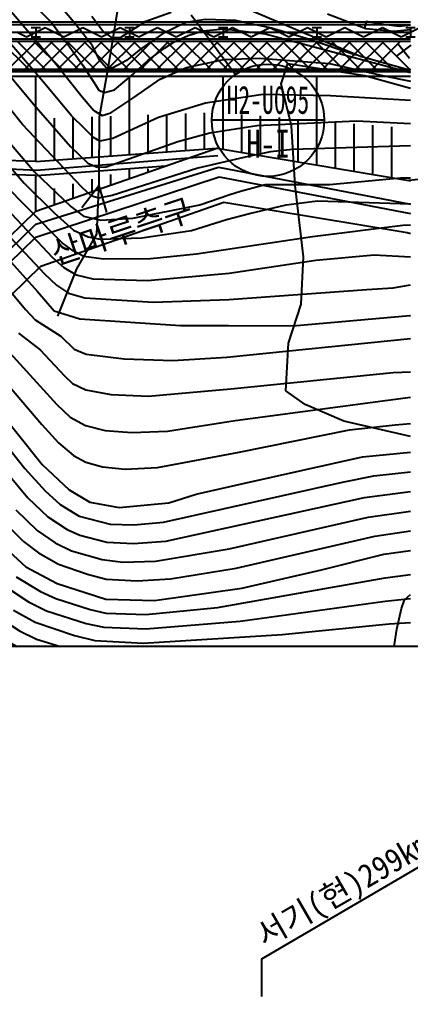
# Model space of a CAD drawing. Header units: millimetres. Extents: x 17638 to 18434, y 1103 to 1809.
# Drawn here: x 17957.9 to 17999.6, y 1364.9 to 1469.3 of the extents above; entities that cross this region are included whole.
import ezdxf
from ezdxf.enums import TextEntityAlignment as Align
from ezdxf.xclip import XClip

# ---------------------------------------------------------------- set-up
doc = ezdxf.new("R2010")
doc.units = ezdxf.units.MM
doc.header["$LTSCALE"] = 10
doc.header["$MEASUREMENT"] = 0
doc.header["$XCLIPFRAME"] = 2
doc.layers.add('TX-PAPR', color=2, linetype='Continuous', plot=False)
for name, color, linetype in [('TZ-BASE', 253, 'Continuous'), ('TZ-LEAL', 1, 'Continuous'), ('TZ-LEAT', 3, 'Continuous')]:
    doc.layers.add(name, color=color, linetype=linetype)
doc.styles.add('GR', font='GulimChe.ttf')
doc.styles.add('HANA', font='GulimChe.ttf')
doc.styles.add('굴림체', font='GulimChe.ttf')

# ---------------------------------------------------------------- blocks, each defined once
blk = doc.blocks.new('JD-CDFDG5GDCH4')
at = {"layer": 'TZ-BASE'}
for p, q in [((222.27, 10.44, -222.01), (242.17, -12.78, -222.01)), ((235.19, -1.62, -223.01), (241.58, -8.24, -223.01)), ((240.98, -14.93, -221.01), (230.72, -2.93, -221.01)), ((238.59, -19.24, -219.01), (226.45, -4.2, -219.01)), ((229.09, -4.28, -220.01), (239.79, -17.09, -220.01)), ((244.25, -8.5, -224.01), (241.67, -5.44, -224.01)), ((247.79, -12.84, -228.74), (248.97, -5.63, -228.74)), ((251.76, -8.18, -225.01), (254.45, -7.24, -225.01)), ((268.9, -9.59, -240.8), (262.34, -6.8, -240.8)), ((280, -8.3, -393.01), (199.53, -8.3, -393.01)), ((241.58, -8.24, -223.01), (241.63, -8.31, -223.01)), ((241.63, -8.31, -223.01), (243.28, -10.46, -223.01)), ((245.96, -7.67, -225.01), (247.27, -9.37, -225.01)), ((249.05, -9.92, -225.01), (251.76, -8.18, -225.01)), ((256, -8.32, -224.01), (253.51, -9.53, -224.01)), ((258.12, -8.03, -224.01), (256, -8.32, -224.01)), ((261.32, -8.12, -224.01), (258.12, -8.03, -224.01)), ((265.15, -8.94, -224.01), (261.32, -8.12, -224.01)), ((271.15, -7.4, -227.09), (275.24, -8.97, -227.09)), ((275.28, -8.23, -224.01), (275.09, -8.91, -224.01)), ((277.17, -8.55, -224.01), (275.28, -8.23, -224.01)), ((280, -8.6, -393.01), (199.53, -8.6, -393.01)), ((238, -9.37, -393.01), (239, -9.87, -393.01)), ((239, -9.87, -393.01), (241, -8.87, -393.01)), ((239.5, -8.87, -393.01), (240.5, -8.87, -393.01)), ((240, -8.87, -393.01), (240, -9.87, -393.01)), ((241, -8.87, -393.01), (242, -9.37, -393.01)), ((242, -9.37, -393.01), (243, -9.87, -393.01)), ((243, -9.87, -393.01), (245, -8.87, -393.01)), ((246.04, -10.82, -224.01), (244.25, -8.5, -224.01)), ((245, -8.87, -393.01), (246, -9.37, -393.01)), ((246, -9.37, -393.01), (247, -9.87, -393.01)), ((247, -9.87, -393.01), (249, -8.87, -393.01)), ((247.27, -9.37, -225.01), (248.08, -9.95, -225.01)), ((249, -8.87, -393.01), (250, -9.37, -393.01)), ((249.5, -8.87, -393.01), (250.5, -8.87, -393.01)), ((250, -8.87, -393.01), (250, -9.87, -393.01)), ((250, -9.37, -393.01), (251, -9.87, -393.01)), ((251, -9.87, -393.01), (253, -8.87, -393.01)), ((253, -8.87, -393.01), (254, -9.37, -393.01)), ((254, -9.37, -393.01), (255, -9.87, -393.01)), ((255, -9.87, -393.01), (257, -8.86, -393.01)), ((256.26, -9.72, -223.01), (257.83, -9.22, -223.01)), ((257, -8.86, -393.01), (258, -9.36, -393.01)), ((257.83, -9.22, -223.01), (260.07, -9.02, -223.01)), ((258, -9.36, -393.01), (259, -9.86, -393.01)), ((259, -9.86, -393.01), (261, -8.86, -393.01)), ((259.5, -8.86, -393.01), (260.5, -8.86, -393.01)), ((260, -8.86, -393.01), (260, -9.86, -393.01)), ((260.07, -9.02, -223.01), (264.5, -9.56, -223.01)), ((261, -8.86, -393.01), (262, -9.36, -393.01)), ((262, -9.36, -393.01), (263, -9.86, -393.01)), ((263, -9.86, -393.01), (265, -8.86, -393.01)), ((265, -8.86, -393.01), (266, -9.36, -393.01)), ((268.87, -10.06, -224.01), (265.15, -8.94, -224.01)), ((266, -9.36, -393.01), (267, -9.86, -393.01)), ((267, -9.86, -393.01), (269, -8.86, -393.01)), ((269, -8.86, -393.01), (270, -9.36, -393.01)), ((269.5, -8.86, -393.01), (270.5, -8.86, -393.01)), ((270, -8.86, -393.01), (270, -9.86, -393.01)), ((270, -9.36, -393.01), (271, -9.86, -393.01)), ((271, -9.86, -393.01), (273, -8.86, -393.01)), ((273, -8.86, -393.01), (274, -9.36, -393.01)), ((274, -9.36, -393.01), (275, -9.86, -393.01)), ((275, -9.86, -393.01), (277, -8.86, -393.01)), ((275.24, -8.97, -227.09), (278.26, -9.25, -227.09)), ((277, -8.86, -393.01), (278, -9.36, -393.01)), ((278.83, -8.77, -224.01), (277.17, -8.55, -224.01)), ((278, -9.36, -393.01), (279, -9.86, -393.01)), ((278.26, -9.25, -227.09), (280, -9.1, -227.09)), ((280, -8.62, -224.01), (278.83, -8.77, -224.01)), ((279, -9.86, -393.01), (281, -8.86, -393.01)), ((279.5, -8.86, -393.01), (280.5, -8.86, -393.01)), ((280, -8.86, -393.01), (280, -9.86, -393.01)), ((280, -10.35, -393.01), (113.34, -10.35, -393.01)), ((280, -10.1, -393.01), (199.52, -10.1, -393.01)), ((280, -10.35, -393.01), (199.52, -10.35, -393.01)), ((239.27, -13.35, -393.01), (236.27, -10.35, -393.01)), ((237.02, -13.35, -393.01), (240.02, -10.35, -393.01)), ((241.04, -13.35, -393.01), (238.04, -10.35, -393.01)), ((238.79, -13.35, -393.01), (241.79, -10.35, -393.01)), ((239.5, -9.87, -393.01), (240.5, -9.87, -393.01)), ((242.8, -13.35, -393.01), (239.8, -10.35, -393.01)), ((240.56, -13.35, -393.01), (243.56, -10.35, -393.01)), ((244.57, -13.35, -393.01), (241.57, -10.35, -393.01)), ((242.32, -13.35, -393.01), (245.32, -10.35, -393.01)), ((246.34, -13.35, -393.01), (243.34, -10.35, -393.01)), ((244.09, -13.35, -393.01), (247.09, -10.35, -393.01)), ((248.11, -13.35, -393.01), (245.11, -10.35, -393.01)), ((245.86, -13.35, -393.01), (248.86, -10.35, -393.01)), ((249.88, -13.35, -393.01), (246.88, -10.35, -393.01)), ((247.63, -13.35, -393.01), (250.63, -10.35, -393.01)), ((248.08, -9.95, -225.01), (249.05, -9.92, -225.01)), ((251.64, -13.35, -393.01), (248.64, -10.35, -393.01)), ((249.39, -13.35, -393.01), (252.39, -10.35, -393.01)), ((249.5, -9.87, -393.01), (250.5, -9.87, -393.01)), ((253.41, -13.35, -393.01), (250.41, -10.35, -393.01)), ((251.16, -13.35, -393.01), (254.16, -10.35, -393.01)), ((253.51, -9.53, -224.01), (251.22, -11.16, -224.01)), ((255.18, -13.35, -393.01), (252.18, -10.35, -393.01)), ((252.93, -13.35, -393.01), (255.93, -10.35, -393.01)), ((253.72, -11.08, -223.01), (254.77, -10.41, -223.01)), ((256.95, -13.35, -393.01), (253.95, -10.35, -393.01)), ((254.7, -13.35, -393.01), (257.7, -10.35, -393.01)), ((254.77, -10.41, -223.01), (256.26, -9.72, -223.01)), ((258.71, -13.35, -393.01), (255.71, -10.35, -393.01)), ((256.47, -13.35, -393.01), (259.47, -10.35, -393.01)), ((260.48, -13.35, -393.01), (257.48, -10.35, -393.01)), ((258.23, -13.35, -393.01), (261.23, -10.35, -393.01)), ((262.25, -13.35, -393.01), (259.25, -10.35, -393.01)), ((259.5, -9.86, -393.01), (260.5, -9.86, -393.01)), ((260, -13.35, -393.01), (263, -10.35, -393.01)), ((264.02, -13.35, -393.01), (261.02, -10.35, -393.01)), ((261.77, -13.35, -393.01), (264.77, -10.35, -393.01)), ((265.79, -13.35, -393.01), (262.79, -10.35, -393.01)), ((263.54, -13.35, -393.01), (266.54, -10.35, -393.01)), ((264.5, -9.56, -223.01), (280, -13.67, -223.01)), ((267.55, -13.35, -393.01), (264.55, -10.35, -393.01)), ((265.3, -13.35, -393.01), (268.3, -10.35, -393.01)), ((269.32, -13.35, -393.01), (266.32, -10.35, -393.01)), ((267.07, -13.35, -393.01), (270.07, -10.35, -393.01)), ((271.09, -13.35, -393.01), (268.09, -10.35, -393.01)), ((268.84, -13.35, -393.01), (271.84, -10.35, -393.01)), ((274.15, -11.83, -224.01), (268.87, -10.06, -224.01)), ((274.68, -11.98, -240.8), (268.9, -9.59, -240.8)), ((269.5, -9.86, -393.01), (270.5, -9.86, -393.01)), ((272.86, -13.35, -393.01), (269.86, -10.35, -393.01)), ((270.61, -13.35, -393.01), (273.61, -10.35, -393.01)), ((274.62, -13.35, -393.01), (271.62, -10.35, -393.01)), ((272.38, -13.35, -393.01), (275.38, -10.35, -393.01)), ((276.39, -13.35, -393.01), (273.39, -10.35, -393.01)), ((274.14, -13.35, -393.01), (277.14, -10.35, -393.01)), ((278.16, -13.35, -393.01), (275.16, -10.35, -393.01)), ((275.91, -13.35, -393.01), (278.91, -10.35, -393.01)), ((279.93, -13.35, -393.01), (276.93, -10.35, -393.01)), ((279.5, -9.86, -393.01), (280.5, -9.86, -393.01)), ((243.28, -10.46, -223.01), (244.98, -12.85, -223.01)), ((246.81, -12.36, -224.01), (246.04, -10.82, -224.01)), ((251.22, -11.16, -224.01), (249.69, -12.41, -224.01)), ((251.94, -12.38, -223.01), (253.72, -11.08, -223.01)), ((278.48, -11.97, -223.64), (280.06, -10.75, -223.64)), ((278.66, -10.57, -223.64), (279.88, -12.15, -223.64)), ((247.51, -13.17, -224.01), (246.81, -12.36, -224.01)), ((249.69, -12.41, -224.01), (248.23, -13.18, -224.01)), ((250.39, -13.86, -223.01), (251.94, -12.38, -223.01)), ((256.1, -13.15, -222.01), (260.07, -12.3, -222.01)), ((260.07, -12.3, -222.01), (263.86, -12.14, -222.01)), ((263.86, -12.14, -222.01), (271.34, -12.7, -222.01)), ((274.18, -11.77, -224.01), (274.15, -11.83, -224.01)), ((280, -13.45, -240.8), (274.68, -11.98, -240.8)), ((113.34, -13.35, -393.01), (280, -13.35, -393.01)), ((259.49, -13.35, -393.01), (210.49, -13.35, -393.01)), ((242.17, -12.78, -222.01), (244.94, -16.29, -222.01)), ((244.98, -12.85, -223.01), (246.12, -14.6, -223.01)), ((246.78, -18.4, -228.74), (247.79, -12.84, -228.74)), ((248.23, -13.18, -224.01), (247.51, -13.17, -224.01)), ((253.29, -14.4, -222.01), (256.1, -13.15, -222.01)), ((280, -13.35, -393.01), (259.49, -13.35, -393.01)), ((266.19, -14.88, -222.87), (266.89, -12.73, -222.87)), ((266.89, -12.73, -222.87), (275.12, -14, -222.87)), ((271.34, -12.7, -222.01), (277.03, -13.99, -222.01)), ((280, -14.1, -393.01), (199.51, -14.1, -393.01)), ((259.49, -13.6, -393.01), (210.49, -13.6, -393.01)), ((240, -23.17, -393.01), (240, -14.1, -393.01)), ((246.12, -14.6, -223.01), (246.72, -15.56, -223.01)), ((248.41, -15.53, -223.01), (250.39, -13.86, -223.01)), ((250, -22.43, -393.01), (250, -14.1, -393.01)), ((250.47, -16.36, -222.01), (253.29, -14.4, -222.01)), ((280, -13.6, -393.01), (259.49, -13.6, -393.01)), ((260, -21.87, -393.01), (260, -14.1, -393.01)), ((270, -23.56, -393.01), (270, -14.1, -393.01)), ((275.12, -14, -222.87), (280, -15.36, -222.87)), ((277.03, -13.99, -222.01), (280, -14.61, -222.01)), ((243.79, -18.31, -221.01), (240.98, -14.93, -221.01)), ((246.72, -15.56, -223.01), (247.33, -15.8, -223.01)), ((247.33, -15.8, -223.01), (248.41, -15.53, -223.01)), ((267.31, -19.36, -222.87), (266.19, -14.88, -222.87)), ((244.94, -16.29, -222.01), (246.2, -17.74, -222.01)), ((248.01, -17.97, -222.01), (250.47, -16.36, -222.01)), ((264.24, -16.04, -221.01), (258.1, -16.94, -221.01)), ((271.45, -16.17, -221.01), (264.24, -16.04, -221.01)), ((280, -16.67, -221.01), (271.45, -16.17, -221.01)), ((239.79, -17.09, -220.01), (243.69, -21.59, -220.01)), ((246.2, -17.74, -222.01), (247.09, -18.26, -222.01)), ((258.1, -16.94, -221.01), (253.09, -18.47, -221.01)), ((242, -23.02, -393.01), (242, -18.56, -393.01)), ((245.22, -19.7, -221.01), (243.79, -18.31, -221.01)), ((244, -22.88, -393.01), (244, -18.49, -393.01)), ((246, -22.73, -393.01), (246, -18.41, -393.01)), ((246.75, -25.39, -228.74), (246.78, -18.4, -228.74)), ((247.09, -18.26, -222.01), (248.01, -17.97, -222.01)), ((248, -22.58, -393.01), (248, -18.34, -393.01)), ((253.09, -18.47, -221.01), (248.22, -20.73, -221.01)), ((252, -22.29, -393.01), (252, -18.19, -393.01)), ((254, -22.14, -393.01), (254, -18.12, -393.01)), ((256, -21.99, -393.01), (256, -18.05, -393.01)), ((258, -21.85, -393.01), (258, -17.97, -393.01)), ((262, -22.2, -393.01), (262, -18.15, -393.01)), ((264, -22.54, -393.01), (264, -18.32, -393.01)), ((266, -22.88, -393.01), (266, -18.49, -393.01)), ((268, -23.22, -393.01), (268, -18.65, -393.01)), ((244.9, -25.92, -219.01), (238.59, -19.24, -219.01)), ((246.15, -20.62, -221.01), (245.22, -19.7, -221.01)), ((258.58, -20.13, -220.01), (263.58, -19.33, -220.01)), ((263.58, -19.33, -220.01), (274.24, -18.85, -220.01)), ((267.69, -25.74, -222.87), (267.31, -19.36, -222.87)), ((272, -23.89, -393.01), (272, -18.99, -393.01)), ((274, -24.23, -393.01), (274, -19.15, -393.01)), ((274.24, -18.85, -220.01), (280, -19.13, -220.01)), ((276, -24.57, -393.01), (276, -19.32, -393.01)), ((278, -24.91, -393.01), (278, -19.49, -393.01)), ((246.82, -21.03, -221.01), (246.15, -20.62, -221.01)), ((248.22, -20.73, -221.01), (246.82, -21.03, -221.01)), ((255.16, -21.06, -220.01), (258.58, -20.13, -220.01)), ((235.57, -21.8, -217.01), (238.76, -25.5, -217.01)), ((237.4, -21.4, -218.01), (239.84, -24.29, -218.01)), ((240, -23.17, -393.01), (259.31, -21.75, -393.01)), ((240, -28.5, -393.01), (259.31, -21.75, -393.01)), ((243.69, -21.59, -220.01), (245.55, -23.36, -220.01)), ((247.51, -23.77, -220.01), (255.16, -21.06, -220.01)), ((259.31, -21.75, -393.01), (279.84, -25.22, -393.01)), ((267.42, -21.92, -219.01), (265.06, -22.17, -219.01)), ((280, -21.5, -219.01), (267.42, -21.92, -219.01)), ((240, -23.17, -393.01), (220, -22.5, -393.01)), ((240.07, -24.1, -393.01), (259.44, -22.56, -393.01)), ((262.67, -22.67, -219.01), (257.29, -23.9, -219.01)), ((265.06, -22.17, -219.01), (262.67, -22.67, -219.01)), ((300, -22.94, -393.01), (279.84, -25.22, -393.01)), ((219.98, -23.19, -393.01), (240.07, -24.1, -393.01)), ((240, -24.67, -393.01), (220, -24, -393.01)), ((240, -29.89, -393.01), (259.49, -23.81, -393.01)), ((240.11, -24.67, -393.01), (253.86, -23.65, -393.01)), ((245.55, -23.36, -220.01), (246.54, -23.81, -220.01)), ((246.54, -23.81, -220.01), (247.51, -23.77, -220.01)), ((257.29, -23.9, -219.01), (248.16, -26.82, -219.01)), ((250, -25.01, -393.01), (250, -23.94, -393.01)), ((252, -24.31, -393.01), (252, -23.98, -393.01)), ((259.49, -23.81, -393.01), (280, -27.73, -393.01)), ((239.84, -24.29, -218.01), (243.72, -27.99, -218.01)), ((240, -28.5, -393.01), (240, -24.67, -393.01)), ((240, -31.29, -393.01), (259.58, -24.84, -393.01)), ((248, -25.7, -393.01), (248, -24.58, -393.01)), ((259.58, -24.84, -393.01), (280, -28.75, -393.01)), ((271.35, -25.65, -218.01), (278.93, -24.92, -218.01)), ((278.93, -24.92, -218.01), (280, -24.94, -218.01)), ((234.23, -25.42, -215.01), (241.79, -33.45, -215.01)), ((242.8, -31.89, -216.01), (236.27, -25.24, -216.01)), ((238.76, -25.5, -217.01), (241.97, -28.67, -217.01)), ((242, -27.8, -393.01), (242, -26.08, -393.01)), ((244, -27.1, -393.01), (244, -25.58, -393.01)), ((244.9, -28.12, -228.74), (246.73, -25.74, -228.74)), ((245.91, -26.86, -219.01), (244.9, -25.92, -219.01)), ((246, -26.4, -393.01), (246, -25.08, -393.01)), ((246.5, -30.96, -228.74), (246.75, -25.39, -228.74)), ((246.73, -25.74, -228.74), (247.54, -28.63, -228.74)), ((261.86, -26.34, -218.01), (264.48, -25.65, -218.01)), ((264.48, -25.65, -218.01), (271.35, -25.65, -218.01)), ((268.58, -33.39, -222.87), (267.69, -25.74, -222.87)), ((280, -25.2, -393.01), (279.84, -25.22, -393.01)), ((279.84, -25.22, -393.01), (280, -25.25, -393.01)), ((246.68, -27.12, -219.01), (245.91, -26.86, -219.01)), ((248.16, -26.82, -219.01), (246.68, -27.12, -219.01)), ((257.52, -27.83, -218.01), (260.72, -26.73, -218.01)), ((260.72, -26.73, -218.01), (261.86, -26.34, -218.01)), ((229.71, -27.97, -212.01), (238.91, -39.01, -212.01)), ((232.04, -28.07, -213.01), (240.19, -37.07, -213.01)), ((240.54, -34.38, -393.01), (260.09, -27.53, -393.01)), ((240.54, -34.38, -393.01), (260.09, -27.53, -393.01)), ((243.72, -27.99, -218.01), (245.08, -29.03, -218.01)), ((250.35, -29.26, -218.01), (257.52, -27.83, -218.01)), ((260.09, -27.53, -393.01), (279.65, -30.79, -393.01)), ((260.09, -27.53, -393.01), (279.65, -30.79, -393.01)), ((262.81, -28.75, -217.01), (266.72, -27.81, -217.01)), ((266.72, -27.81, -217.01), (270.08, -27.39, -217.01)), ((270.08, -27.39, -217.01), (280, -27.71, -217.01)), ((220, -47.89, -393.01), (240, -28.5, -393.01)), ((241.97, -28.67, -217.01), (244.02, -30.53, -217.01)), ((245.08, -29.03, -218.01), (246.94, -29.44, -218.01)), ((260.37, -29.37, -217.01), (262.81, -28.75, -217.01)), ((220.8, -48.51, -393.01), (240, -29.89, -393.01)), ((236.22, -30.16, -214.01), (240.94, -35.2, -214.01)), ((246.94, -29.44, -218.01), (250.35, -29.26, -218.01)), ((256.62, -30.57, -217.01), (260.37, -29.37, -217.01)), ((279.18, -30.01, -216.01), (269.55, -31.24, -216.01)), ((280, -29.99, -216.01), (279.18, -30.01, -216.01)), ((221.59, -49.13, -393.01), (240, -31.29, -393.01)), ((244.02, -30.53, -217.01), (245.57, -31.22, -217.01)), ((244.36, -34.64, -228.74), (246.5, -30.96, -228.74)), ((245.57, -31.22, -217.01), (246.85, -31.5, -217.01)), ((251.3, -31.33, -217.01), (256.62, -30.57, -217.01)), ((269.55, -31.24, -216.01), (257.15, -33.08, -216.01)), ((279.65, -30.79, -393.01), (280, -30.87, -393.01)), ((279.65, -30.79, -393.01), (280, -30.87, -393.01)), ((243.98, -32.74, -216.01), (242.8, -31.89, -216.01)), ((246.85, -31.5, -217.01), (251.3, -31.33, -217.01)), ((245.14, -33.33, -216.01), (243.98, -32.74, -216.01)), ((247.21, -33.64, -216.01), (245.14, -33.33, -216.01)), ((257.15, -33.08, -216.01), (252.23, -33.58, -216.01)), ((268.33, -38.44, -222.87), (268.58, -33.39, -222.87)), ((269.88, -33.72, -215.01), (276.14, -33.16, -215.01)), ((276.14, -33.16, -215.01), (280, -33.36, -215.01)), ((220.8, -53.59, -393.01), (240.54, -34.38, -393.01)), ((220.8, -53.59, -393.01), (240.54, -34.38, -393.01)), ((241.79, -33.45, -215.01), (242.99, -34.5, -215.01)), ((252.23, -33.58, -216.01), (247.21, -33.64, -216.01)), ((260.64, -35.13, -215.01), (269.88, -33.72, -215.01)), ((240.94, -35.2, -214.01), (242.2, -36.41, -214.01)), ((242.36, -39.73, -228.74), (244.36, -34.64, -228.74)), ((242.99, -34.5, -215.01), (244.32, -35.3, -215.01)), ((244.32, -35.3, -215.01), (246.09, -35.71, -215.01)), ((251.92, -35.9, -215.01), (260.64, -35.13, -215.01)), ((242.2, -36.41, -214.01), (243.49, -37.26, -214.01)), ((246.09, -35.71, -215.01), (251.92, -35.9, -215.01)), ((278.14, -36.69, -214.01), (280, -36.36, -214.01)), ((240.19, -37.07, -213.01), (241.95, -39.15, -213.01)), ((243.49, -37.26, -214.01), (245.23, -37.76, -214.01)), ((260.61, -37.93, -214.01), (275.33, -36.86, -214.01)), ((275.33, -36.86, -214.01), (278.14, -36.69, -214.01)), ((245.23, -37.76, -214.01), (252.57, -38.21, -214.01)), ((252.57, -38.21, -214.01), (260.61, -37.93, -214.01)), ((266.99, -42.6, -222.87), (268.33, -38.44, -222.87)), ((238.91, -39.01, -212.01), (239.91, -40.1, -212.01)), ((241.95, -39.15, -213.01), (244.71, -40.01, -213.01)), ((267.44, -40.74, -213.01), (279.93, -39.64, -213.01)), ((279.93, -39.64, -213.01), (280, -39.63, -213.01)), ((239.91, -40.1, -212.01), (242.66, -41.84, -212.01)), ((244.71, -40.01, -213.01), (255.44, -40.72, -213.01)), ((235.11, -41.35, -210.01), (242.24, -49.14, -210.01)), ((238.16, -41.53, -211.01), (240.47, -43.32, -211.01)), ((255.44, -40.72, -213.01), (259.95, -40.72, -213.01)), ((259.95, -40.72, -213.01), (260.58, -40.72, -213.01)), ((260.58, -40.72, -213.01), (267.44, -40.74, -213.01)), ((242.66, -41.84, -212.01), (244.09, -43.24, -212.01)), ((260.39, -44.1, -212.01), (280, -42.09, -212.01)), ((266.7, -47.69, -222.87), (266.99, -42.6, -222.87)), ((233.52, -42.94, -209.01), (240.63, -51.28, -209.01)), ((240.47, -43.32, -211.01), (243.07, -46.1, -211.01)), ((244.09, -43.24, -212.01), (245.37, -43.78, -212.01)), ((245.37, -43.78, -212.01), (249.42, -44.26, -212.01)), ((249.42, -44.26, -212.01), (254.63, -44.44, -212.01)), ((254.63, -44.44, -212.01), (260.39, -44.1, -212.01)), ((232.23, -45, -208.01), (240.68, -55.55, -208.01)), ((260.83, -47.48, -211.01), (278.15, -45.75, -211.01)), ((278.15, -45.75, -211.01), (280, -45.65, -211.01)), ((243.07, -46.1, -211.01), (243.93, -46.91, -211.01)), ((243.93, -46.91, -211.01), (245.32, -47.57, -211.01)), ((245.32, -47.57, -211.01), (247.99, -48.07, -211.01)), ((251.99, -48.27, -211.01), (260.83, -47.48, -211.01)), ((268.74, -49.16, -222.87), (266.7, -47.69, -222.87)), ((232.8, -48.38, -207.01), (238.82, -55.98, -207.01)), ((247.99, -48.07, -211.01), (251.99, -48.27, -211.01)), ((261.27, -50.86, -210.01), (277.59, -48.69, -210.01)), ((277.59, -48.69, -210.01), (280, -48.36, -210.01)), ((242.24, -49.14, -210.01), (243.67, -50.52, -210.01)), ((272.87, -50.93, -222.87), (268.74, -49.16, -222.87)), ((243.67, -50.52, -210.01), (245.31, -51.41, -210.01)), ((254.05, -52.01, -210.01), (261.27, -50.86, -210.01)), ((280, -52.59, -222.87), (272.87, -50.93, -222.87)), ((240.63, -51.28, -209.01), (242.41, -53.24, -209.01)), ((245.31, -51.41, -210.01), (247.39, -51.93, -210.01)), ((247.39, -51.93, -210.01), (250.26, -52.15, -210.01)), ((250.26, -52.15, -210.01), (254.05, -52.01, -210.01)), ((261.71, -54.24, -209.01), (273.49, -51.86, -209.01)), ((273.49, -51.86, -209.01), (278.36, -51.34, -209.01)), ((278.36, -51.34, -209.01), (280, -51.19, -209.01)), ((242.41, -53.24, -209.01), (244.02, -54.6, -209.01)), ((253, -55.9, -209.01), (261.71, -54.24, -209.01)), ((274.87, -54.76, -208.01), (280, -54.24, -208.01)), ((244.02, -54.6, -209.01), (245.32, -55.3, -209.01)), ((245.32, -55.3, -209.01), (247.13, -55.82, -209.01)), ((262.15, -57.61, -208.01), (274.87, -54.76, -208.01)), ((238.82, -55.98, -207.01), (240.99, -58.38, -207.01)), ((240.68, -55.55, -208.01), (243.54, -58.29, -208.01)), ((247.13, -55.82, -209.01), (249.54, -56.05, -209.01)), ((249.54, -56.05, -209.01), (253, -55.9, -209.01)), ((276.09, -56.77, -207.01), (280, -56.36, -207.01)), ((237.08, -56.64, -206.01), (239.16, -59.13, -206.01)), ((272.75, -57.44, -207.01), (276.09, -56.77, -207.01)), ((240.99, -58.38, -207.01), (242.6, -59.85, -207.01)), ((243.54, -58.29, -208.01), (245.75, -59.59, -208.01)), ((253.64, -61.72, -207.01), (272.75, -57.44, -207.01)), ((257.13, -58.74, -208.01), (262.15, -57.61, -208.01)), ((275.08, -59.1, -206.01), (280, -58.46, -206.01)), ((239.16, -59.13, -206.01), (241.28, -61.16, -206.01)), ((253.88, -63.74, -206.01), (275.08, -59.1, -206.01)), ((254.19, -59.66, -208.01), (257.13, -58.74, -208.01)), ((237.86, -60.4, -205.01), (240.15, -62.61, -205.01)), ((242.6, -59.85, -207.01), (244.64, -61.09, -207.01)), ((245.75, -59.59, -208.01), (248.88, -60.16, -208.01)), ((248.88, -60.16, -208.01), (254.19, -59.66, -208.01)), ((241.28, -61.16, -206.01), (243.34, -62.5, -206.01)), ((244.64, -61.09, -207.01), (247.94, -61.95, -207.01)), ((260.64, -64.58, -205.01), (275.48, -61.19, -205.01)), ((275.48, -61.19, -205.01), (280, -60.56, -205.01)), ((236.55, -61.67, -204.01), (238.69, -63.78, -204.01)), ((240.15, -62.61, -205.01), (242.07, -63.92, -205.01)), ((243.34, -62.5, -206.01), (244.7, -63.11, -206.01)), ((247.94, -61.95, -207.01), (250.48, -62, -207.01)), ((250.48, -62, -207.01), (253.64, -61.72, -207.01)), ((235.46, -63.33, -203.01), (238.94, -66.49, -203.01)), ((244.7, -63.11, -206.01), (247.59, -63.86, -206.01)), ((261.4, -66.64, -204.01), (276.18, -63.21, -204.01)), ((276.18, -63.21, -204.01), (280, -62.66, -204.01)), ((238.69, -63.78, -204.01), (240.29, -65.02, -204.01)), ((242.07, -63.92, -205.01), (243.79, -64.78, -205.01)), ((247.59, -63.86, -206.01), (250.44, -64.01, -206.01)), ((250.44, -64.01, -206.01), (253.88, -63.74, -206.01)), ((252.77, -65.91, -205.01), (260.64, -64.58, -205.01)), ((240.29, -65.02, -204.01), (242.41, -66.22, -204.01)), ((243.79, -64.78, -205.01), (247.08, -65.73, -205.01)), ((247.08, -65.73, -205.01), (249.27, -66, -205.01)), ((270.51, -66.82, -203.01), (277.16, -65.14, -203.01)), ((277.16, -65.14, -203.01), (280, -64.75, -203.01)), ((238.94, -66.49, -203.01), (242.26, -68.27, -203.01)), ((242.41, -66.22, -204.01), (245.51, -67.29, -204.01)), ((249.27, -66, -205.01), (252.77, -65.91, -205.01)), ((254.38, -67.79, -204.01), (261.4, -66.64, -204.01)), ((237.9, -67.57, -202.01), (240.49, -69.12, -202.01)), ((245.51, -67.29, -204.01), (247.51, -67.82, -204.01)), ((247.51, -67.82, -204.01), (250.83, -68.01, -204.01)), ((250.83, -68.01, -204.01), (254.38, -67.79, -204.01)), ((259.38, -70.84, -202.01), (277.31, -67.67, -202.01)), ((261.98, -68.77, -203.01), (270.51, -66.82, -203.01)), ((277.31, -67.67, -202.01), (280, -67.33, -202.01)), ((236.81, -68.64, -201.01), (239.22, -70.23, -201.01)), ((242.26, -68.27, -203.01), (247.46, -69.95, -203.01)), ((252.68, -70.11, -203.01), (261.98, -68.77, -203.01)), ((240.49, -69.12, -202.01), (242.13, -69.89, -202.01)), ((242.13, -69.89, -202.01), (245.8, -71.05, -202.01)), ((277.3, -70.17, -201.01), (280, -69.89, -201.01)), ((279.38, -70.02, -200.88), (280, -69.47, -200.88)), ((239.22, -70.23, -201.01), (241.12, -71.21, -201.01)), ((247.46, -69.95, -203.01), (252.68, -70.11, -203.01)), ((251.76, -71.61, -202.01), (259.38, -70.84, -202.01)), ((261.83, -72.29, -201.01), (277.3, -70.17, -201.01)), ((278.56, -73.15, -200.88), (279.03, -70.96, -200.88)), ((279.03, -70.96, -200.88), (279.38, -70.02, -200.88)), ((235.61, -71.63, -199.01), (238.27, -73.33, -199.01)), ((237.61, -71.12, -200.01), (239.91, -72.41, -200.01)), ((241.12, -71.21, -201.01), (245.39, -72.55, -201.01)), ((245.8, -71.05, -202.01), (247.46, -71.45, -202.01)), ((247.46, -71.45, -202.01), (251.76, -71.61, -202.01)), ((239.91, -72.41, -200.01), (244.12, -73.83, -200.01)), ((245.39, -72.55, -201.01), (247.25, -72.96, -201.01)), ((247.25, -72.96, -201.01), (251.74, -73.14, -201.01)), ((251.74, -73.14, -201.01), (261.83, -72.29, -201.01)), ((266.29, -73.73, -200.01), (277.73, -72.59, -200.01)), ((277.73, -72.59, -200.01), (280, -72.44, -200.01)), ((235.17, -73.44, -198.01), (239.6, -75.87, -198.01)), ((238.27, -73.33, -199.01), (240.08, -74.23, -199.01)), ((244.12, -73.83, -200.01), (246.29, -74.37, -200.01)), ((251.45, -74.66, -200.01), (266.29, -73.73, -200.01)), ((278.07, -76.25, -200.88), (278.56, -73.15, -200.88)), ((240.08, -74.23, -199.01), (244.13, -75.46, -199.01)), ((246.29, -74.37, -200.01), (251.45, -74.66, -200.01))]:
    blk.add_line(p, q, dxfattribs=at)
at = {"layer": 'TZ-BASE', "ltscale": 0.2}
blk.add_line((110.66, -9.38, -393.01), (280, -9.36, -393.01), dxfattribs=at)
at = {"layer": 'TZ-BASE', "style": 'HANA'}
blk.add_text('산마루측구', height=2.5, rotation=18.36, dxfattribs=at).set_placement((242.11, -34.28, -393.01))
blk = doc.blocks.new('ba')
at = {"layer": 'TZ-BASE'}
for p, q in [((338.3, 366.71), (343.02, 360.34)), ((352.5, 355.45), (340.5, 355.45))]:
    blk.add_line(p, q, dxfattribs=at)
blk.add_circle((346.5, 355.45), 6, dxfattribs=at)
at = {"layer": 'TZ-BASE', "style": 'GR'}
for s, width, p in [('H2-U095', 0.65, (346.49, 357.61)), ('H-I', 0.8, (346.49, 352.95))]:
    blk.add_text(s, height=3, dxfattribs=dict(at, width=width)).set_placement(p, align=Align.MIDDLE)
blk = doc.blocks.new('123')
at = {"layer": 'TZ-BASE'}
blk.add_blockref('ba', (0, 0), dxfattribs=at)

msp = doc.modelspace()

# ---------------------------------------------------------------- linework, layer by layer
at = {"layer": 'TX-PAPR', "elevation": 393.01, "flags": 128}
msp.add_lwpolyline([(17721.11, 1552.28), (18419.6, 1552.28), (18419.6, 1402.28), (17718.09, 1402.28), (17721.11, 1552.28)], dxfattribs=at)
at = {"layer": 'TZ-LEAL'}
msp.add_lwpolyline([(18011.07, 1384.9), (17983.68, 1368.87), (17983.68, 1364.87)], dxfattribs=at)

# ---------------------------------------------------------------- block references
at = {"layer": 'TZ-BASE'}
ref = msp.add_blockref('JD-CDFDG5GDCH4', (17719.6, 1477.28, 393.01), dxfattribs=at)
XClip(ref).set_block_clipping_path([(1.5103084745, 75), (700, 75), (700, -75), (-1.5103084745, -75)])
msp.add_blockref('123', (17637.89, 1103.05), dxfattribs=at)

# ---------------------------------------------------------------- texts
at = {"layer": 'TZ-LEAT', "style": '굴림체'}
msp.add_text('서기(현)299km456.00', height=2.5, rotation=30, dxfattribs=at).set_placement((17997.18, 1377.66), align=Align.CENTER)

doc.saveas('drawing.dxf')
